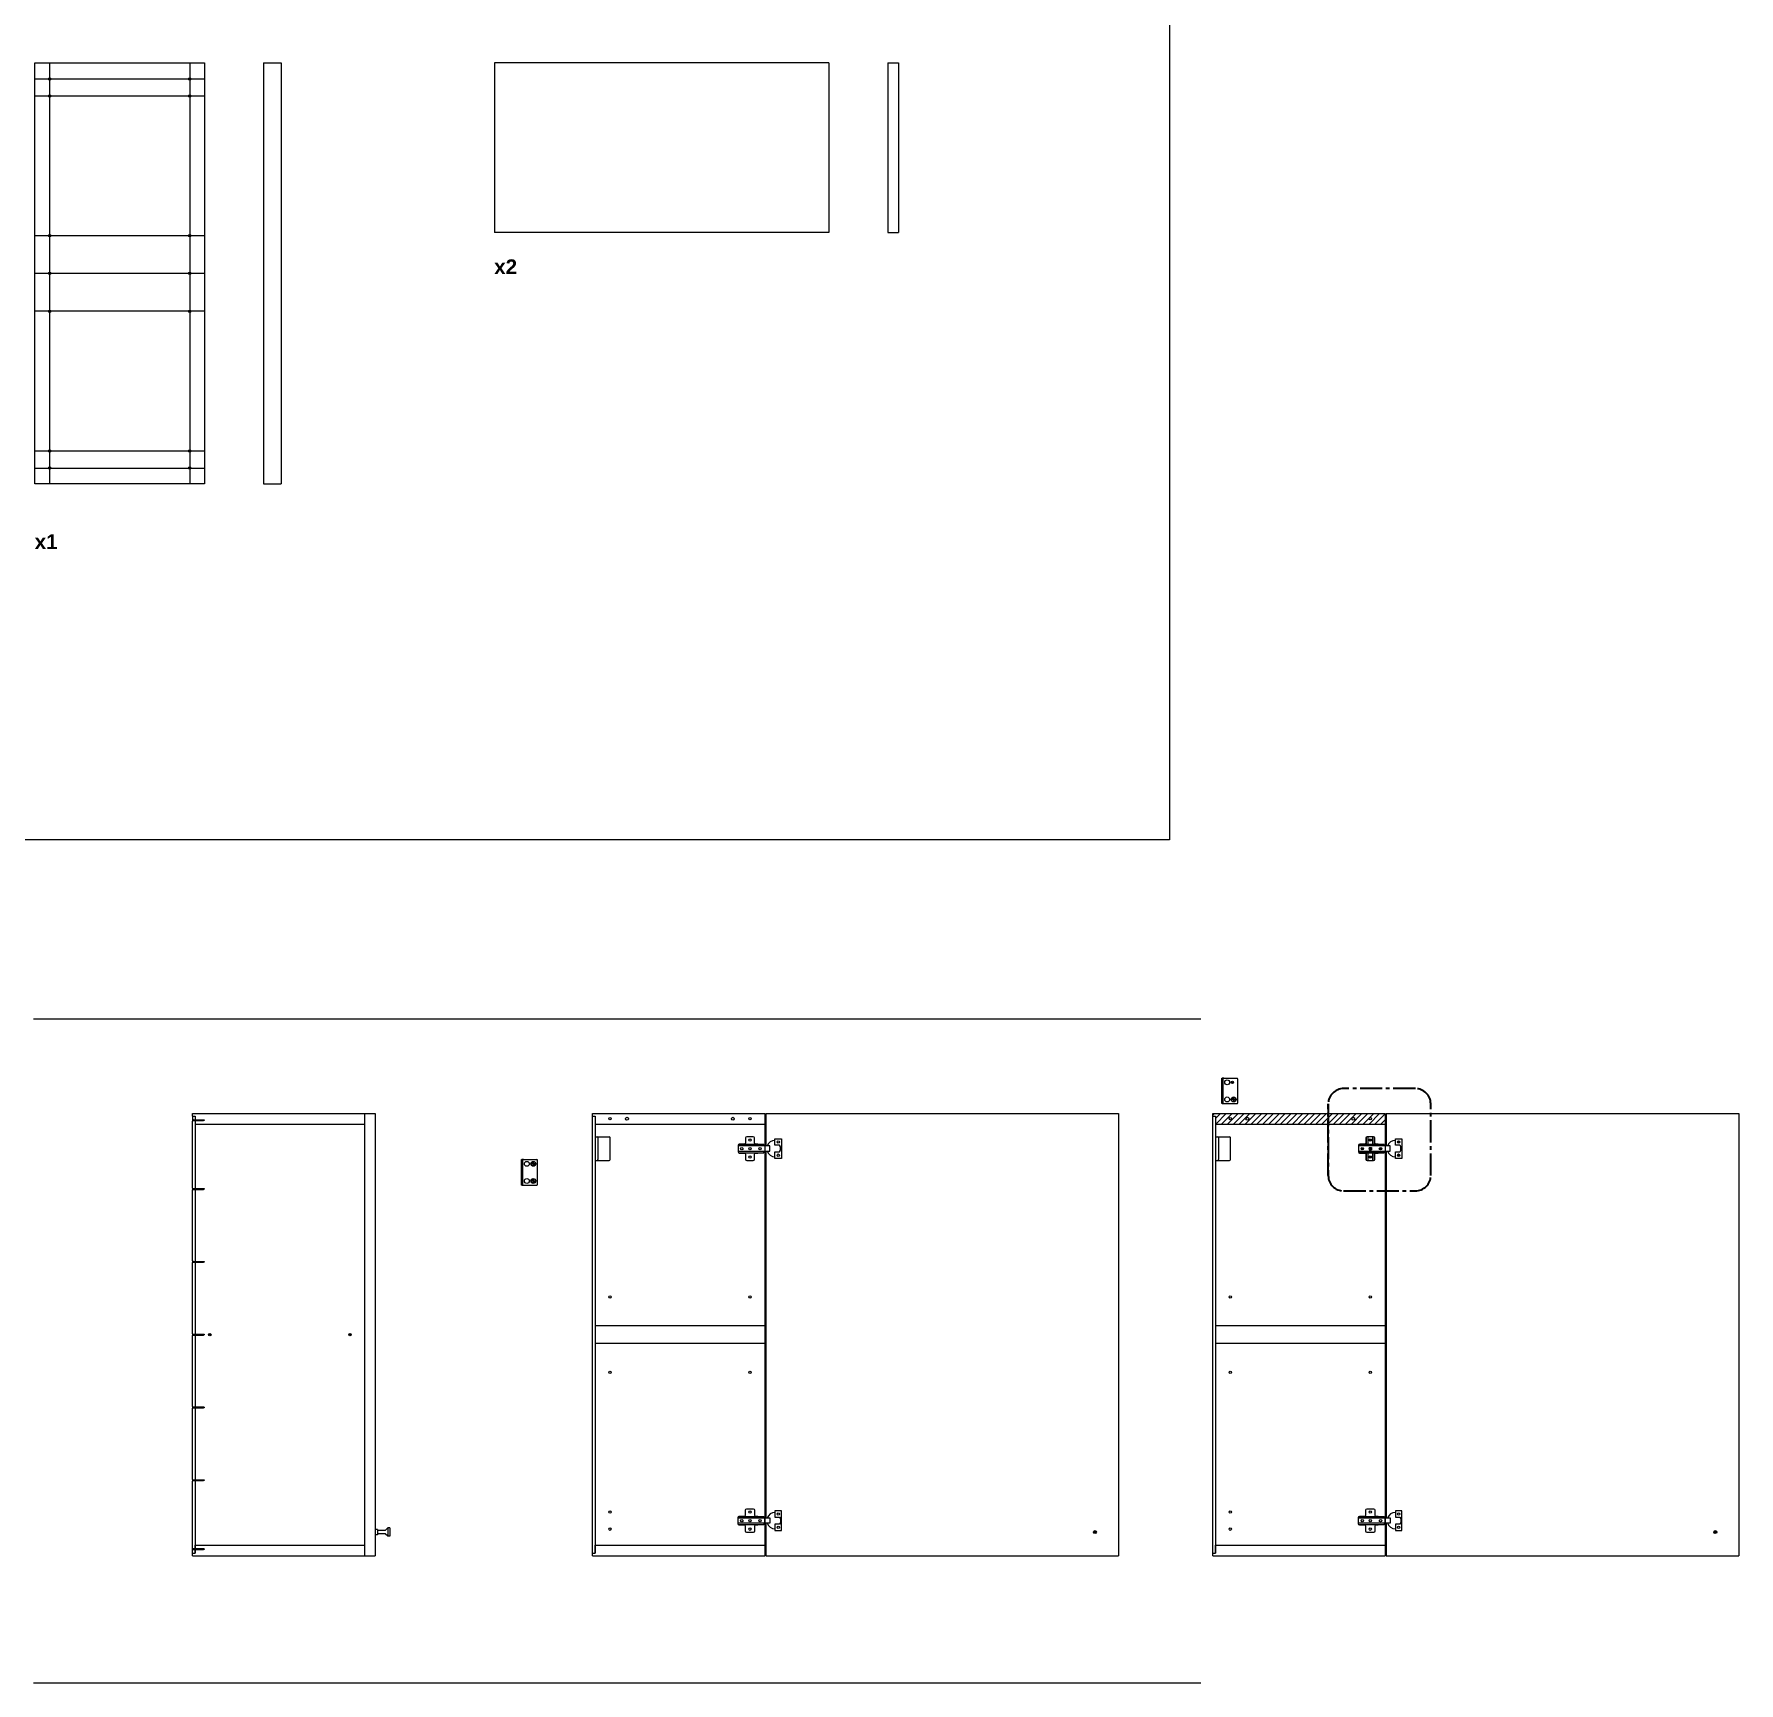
# Model space of a CAD drawing. Header units: centimetres. Extents: x -2268 to 1812, y -1681 to 1458.
# Drawn here: x -286.9 to 2.2, y 131.7 to 411.4 of the extents above; entities that cross this region are included whole.
import ezdxf

# ---------------------------------------------------------------- set-up
doc = ezdxf.new("R2010")
doc.units = ezdxf.units.CM
doc.linetypes.add('CENTER2', pattern=[1.125, 0.75, -0.125, 0.125, -0.125])
doc.layers.get('0').update_dxf_attribs({"color": 5})
for name, color, linetype, lineweight in [('A-FURN_Num_Penna__252_Num_Penna__252_Num_Penna__3_Num_Penna__252_Num_Penna__252_Num_Penna__252_Num_Penna__252_Num_Penna__252_Num_Penna__252_Num_Penna__252_Num_Penna__252_Num_Penna__252_Num_Penna__252_Num_Penna__252_Num_Penna__240', 240, 'Continuous', 18), ('A-FURN_Num_Penna__252_Num_Penna__252_Num_Penna__3_Num_Penna__252_Num_Penna__252_Num_Penna__252_Num_Penna__252_Num_Penna__252_Num_Penna__252_Num_Penna__252_Num_Penna__252_Num_Penna__252_Num_Penna__252_Num_Penna__252_Num_Penna__5', 5, 'Continuous', 18), ('A-FURN_Num_Penna__252_Num_Penna__252_Num_Penna__3_Num_Penna__252_Num_Penna__252_Num_Penna__252_Num_Penna__252_Num_Penna__252_Num_Penna__252_Num_Penna__252_Num_Penna__252_Num_Penna__252_Num_Penna__252_Num_Penna__252_Num_Penna__6', 6, 'Continuous', 18), ('A-FURN_Num_Penna__252_Num_Penna__252_Num_Penna__3_Num_Penna__252_Num_Penna__252_Num_Penna__252_Num_Penna__252_Num_Penna__252_Num_Penna__252_Num_Penna__252_Num_Penna__252_Num_Penna__252_Num_Penna__3_Num_Penna__3_Num_Penna__3', 3, 'Continuous', 18), ('A-FURN_Num_Penna__252_Num_Penna__252_Num_Penna__3_Num_Penna__252_Num_Penna__252_Num_Penna__252_Num_Penna__252_Num_Penna__252_Num_Penna__252_Num_Penna__252_Num_Penna__252_Num_Penna__252_Num_Penna__6_Num_Penna__6_Num_Penna__6', 6, 'Continuous', 18), ('A-FURN_Num_Penna__252_Num_Penna__252_Num_Penna__3_Num_Penna__252_Num_Penna__252_Num_Penna__252_Num_Penna__252_Num_Penna__252_Num_Penna__252_Num_Penna__252_Num_Penna__6_Num_Penna__6_Num_Penna__6_Num_Penna__6_Num_Penna__6', 6, 'Continuous', 18), ('A-SECT A-MCUT', 7, 'Continuous', 35), ('A-SECT-PATT_Num_Penna__6_Num_Penna__6_Num_Penna__6_Num_Penna__6_Num_Penna__6_Num_Penna__6_Num_Penna__6_Num_Penna__6_Num_Penna__6_Num_Penna__6_Num_Penna__6_Num_Penna__3_Num_Penna__3_Num_Penna__3', 3, 'Continuous', 18), ('A-SECT-PATT_Num_Penna__6_Num_Penna__6_Num_Penna__6_Num_Penna__6_Num_Penna__6_Num_Penna__6_Num_Penna__6_Num_Penna__6_Num_Penna__6_Num_Penna__6_Num_Penna__6_Num_Penna__6_Num_Penna__6_Num_Penna__6', 6, 'Continuous', 18), ('INFO_Num_Penna__2_Num_Penna__2_Num_Penna__2_Num_Penna__2_Num_Penna__5', 5, 'Continuous', 18), ('PDF _Geometria_Num_Penna__5', 5, 'Continuous', 18), ('PDF10_Geometry_Num_Penna__7_Num_Penna__7_Num_Penna__7_Num_Penna__7_Num_Penna__7_Num_Penna__7_Num_Penna__7_Num_Penna__6', 6, 'Continuous', 18), ('PDF16_Geometry_Num_Penna__5_Num_Penna__5_Num_Penna__5_Num_Penna__5_Num_Penna__5_Num_Penna__5_Num_Penna__5_Num_Penna__5_Num_Penna__5_Num_Penna__5_Num_Penna__5_Num_Penna__5_Num_Penna__5_Num_Penna__5', 5, 'Continuous', 18), ('PDF16_Geometry_Num_Penna__6_Num_Penna__6_Num_Penna__6_Num_Penna__3_Num_Penna__3_Num_Penna__3_Num_Penna__3_Num_Penna__3_Num_Penna__9_Num_Penna__9_Num_Penna__9_Num_Penna__6_Num_Penna__6_Num_Penna__6', 6, 'Continuous', 18), ('PDF16_Geometry_Num_Penna__6_Num_Penna__6_Num_Penna__6_Num_Penna__3_Num_Penna__3_Num_Penna__3_Num_Penna__3_Num_Penna__3_Num_Penna__9_Num_Penna__9_Num_Penna__9_Num_Penna__9_Num_Penna__9_Num_Penna__9', 9, 'Continuous', 18), ('PDF16_Geometry_Num_Penna__6_Num_Penna__6_Num_Penna__6_Num_Penna__6_Num_Penna__6_Num_Penna__6_Num_Penna__6_Num_Penna__6_Num_Penna__6_Num_Penna__6_Num_Penna__6_Num_Penna__6_Num_Penna__6_Num_Penna__6', 6, 'Continuous', 18), ('PDF22_Geometry_Num_Penna__1_Num_Penna__255_Num_Penna__3_Num_Penna__3_Num_Penna__3', 3, 'Continuous', 18), ('PDF22_Geometry_Num_Penna__1_Num_Penna__255_Num_Penna__3_Num_Penna__3_Num_Penna__6', 6, 'Continuous', 18), ('PDF22_Geometry_Num_Penna__1_Num_Penna__255_Num_Penna__5_Num_Penna__5_Num_Penna__5', 5, 'Continuous', 18), ('PDF22_Geometry_Num_Penna__1_Num_Penna__255_Num_Penna__5_Num_Penna__5_Num_Penna__6', 6, 'Continuous', 18), ('PDF22_Geometry_Num_Penna__7_Num_Penna__7_Num_Penna__6_Num_Penna__6_Num_Penna__6', 6, 'Continuous', 18), ('PDF_Geometry_Num_Penna__7_Num_Penna__7_Num_Penna__3_Num_Penna__3_Num_Penna__3_Num_Penna__3_Num_Penna__3_Num_Penna__3_Num_Penna__6_Num_Penna__6_Num_Penna__6_Num_Penna__6_Num_Penna__6_Num_Penna__6', 6, 'Continuous', 18), ('VITE_Num_Penna__5', 5, 'Continuous', 18)]:
    doc.layers.add(name, color=color, linetype=linetype, lineweight=lineweight)
doc.styles.add('GENERATED_STYLE_2', font='Arial Bold.ttf')

msp = doc.modelspace()

# ---------------------------------------------------------------- hatches: boundary and pattern name
h = msp.add_hatch()
h.set_pattern_fill('JIS_WOOD', color=175)
h.paths.add_polyline_path([(-57.7623, 228.3183), (-86.9623, 228.3183), (-86.9623, 227.8683), (-86.5123, 227.8683), (-86.5123, 226.5183), (-57.7623, 226.5183)])
h.paths.add_polyline_path([(-81.3623, 227.4183, -1), (-80.8623, 227.4183, -1)], flags=16)
h.paths.add_polyline_path([(-84.2123, 227.4183, -1), (-83.8123, 227.4183, -1)], flags=16)
h.paths.add_polyline_path([(-62.9123, 227.4183, -1), (-63.4123, 227.4183, -1)], flags=16)
h.paths.add_polyline_path([(-60.0623, 227.4183, -1), (-60.4623, 227.4183, -1)], flags=16)

# ---------------------------------------------------------------- linework, layer by layer
at = {"layer": 'A-FURN_Num_Penna__252_Num_Penna__252_Num_Penna__3_Num_Penna__252_Num_Penna__252_Num_Penna__252_Num_Penna__252_Num_Penna__252_Num_Penna__252_Num_Penna__252_Num_Penna__252_Num_Penna__252_Num_Penna__252_Num_Penna__252_Num_Penna__240', "color": 240, "linetype": 'Continuous', "lineweight": 18}
for p, q in [((-286.9787, 244.3925), (-88.9776, 244.3925)), ((-286.9787, 131.7411), (-88.9776, 131.7411))]:
    msp.add_line(p, q, dxfattribs=at)
at = {"layer": 'A-FURN_Num_Penna__252_Num_Penna__252_Num_Penna__3_Num_Penna__252_Num_Penna__252_Num_Penna__252_Num_Penna__252_Num_Penna__252_Num_Penna__252_Num_Penna__252_Num_Penna__252_Num_Penna__252_Num_Penna__252_Num_Penna__252_Num_Penna__5', "color": 5, "linetype": 'Continuous', "lineweight": 18}
for p, q in [((-260.0036, 227.3433), (-260.0036, 227.0433)), ((-259.9436, 227.287), (-259.9436, 227.1209)), ((-162.9633, 222.8181), (-162.9633, 221.9184)), ((-57.7623, 222.8181), (-57.7623, 221.9184)), ((-60.4623, 222.5682), (-60.0623, 222.5682)), ((-60.4623, 222.5682), (-60.4623, 222.1682)), ((-60.4623, 222.1682), (-60.0623, 222.1682)), ((-60.0623, 222.5682), (-60.0623, 222.1682)), ((-260.0036, 215.6683), (-260.0036, 215.3683)), ((-259.9436, 215.5906), (-259.9436, 215.4459)), ((-260.0036, 203.3183), (-260.0036, 203.0183)), ((-259.9436, 203.2406), (-259.9436, 203.0959)), ((-260.0036, 190.9683), (-260.0036, 190.6683)), ((-259.9436, 190.8906), (-259.9436, 190.7459)), ((-260.0036, 178.6183), (-260.0036, 178.3183)), ((-259.9436, 178.5406), (-259.9436, 178.3959)), ((-260.0036, 166.2683), (-260.0036, 165.9683)), ((-259.9436, 166.1906), (-259.9436, 166.0459)), ((-162.9633, 158.8185), (-162.9633, 159.7181)), ((-57.7623, 158.8185), (-57.7623, 159.7181)), ((-260.0036, 154.2933), (-260.0036, 154.5933)), ((-259.9436, 154.5156), (-259.9436, 154.3709))]:
    msp.add_line(p, q, dxfattribs=at)
for centre, radius in [((-186.3133, 227.4183), 0.25), ((-168.3633, 227.4183), 0.25), ((-81.1123, 227.4183), 0.25), ((-63.1623, 227.4183), 0.25), ((-257.0536, 190.8183), 0.15), ((-233.3036, 190.8183), 0.15)]:
    msp.add_circle(centre, radius, dxfattribs=at)
at = {"layer": 'A-FURN_Num_Penna__252_Num_Penna__252_Num_Penna__3_Num_Penna__252_Num_Penna__252_Num_Penna__252_Num_Penna__252_Num_Penna__252_Num_Penna__252_Num_Penna__252_Num_Penna__252_Num_Penna__252_Num_Penna__252_Num_Penna__252_Num_Penna__6', "color": 6, "linetype": 'Continuous', "lineweight": 18}
for p, q in [((-260.0036, 227.3433), (-259.9436, 227.3433)), ((-260.0036, 227.0433), (-259.9436, 227.0433)), ((-259.9436, 227.3433), (-259.9436, 227.2656)), ((-259.9436, 227.2656), (-258.11, 227.2656)), ((-259.9436, 227.1209), (-258.11, 227.1209)), ((-259.9436, 227.1209), (-259.9436, 227.0433)), ((-260.0036, 215.6683), (-259.9436, 215.6683)), ((-260.0036, 215.3683), (-259.9436, 215.3683)), ((-259.9436, 215.6683), (-259.9436, 215.5906)), ((-259.9436, 215.5906), (-258.11, 215.5906)), ((-259.9436, 215.4459), (-258.11, 215.4459)), ((-259.9436, 215.4459), (-259.9436, 215.3683)), ((-260.0036, 203.3183), (-259.9436, 203.3183)), ((-260.0036, 203.0183), (-259.9436, 203.0183)), ((-259.9436, 203.3183), (-259.9436, 203.2406)), ((-259.9436, 203.2406), (-258.11, 203.2406)), ((-259.9436, 203.0959), (-258.11, 203.0959)), ((-259.9436, 203.0959), (-259.9436, 203.0183)), ((-260.0036, 190.9683), (-259.9436, 190.9683)), ((-259.9436, 190.9683), (-259.9436, 190.8906)), ((-259.9436, 190.8906), (-258.11, 190.8906)), ((-260.0036, 190.6683), (-259.9436, 190.6683)), ((-259.9436, 190.7459), (-258.11, 190.7459)), ((-259.9436, 190.7459), (-259.9436, 190.6683)), ((-260.0036, 178.6183), (-259.9436, 178.6183)), ((-260.0036, 178.3183), (-259.9436, 178.3183)), ((-259.9436, 178.6183), (-259.9436, 178.5406)), ((-259.9436, 178.5406), (-258.11, 178.5406)), ((-259.9436, 178.3959), (-258.11, 178.3959)), ((-259.9436, 178.3959), (-259.9436, 178.3183)), ((-260.0036, 166.2683), (-259.9436, 166.2683)), ((-260.0036, 165.9683), (-259.9436, 165.9683)), ((-259.9436, 166.2683), (-259.9436, 166.1906)), ((-259.9436, 166.1906), (-258.11, 166.1906)), ((-259.9436, 166.0459), (-258.11, 166.0459)), ((-259.9436, 166.0459), (-259.9436, 165.9683)), ((-260.0036, 154.5933), (-259.9436, 154.5933)), ((-260.0036, 154.2933), (-259.9436, 154.2933)), ((-259.9436, 154.5933), (-259.9436, 154.5156)), ((-259.9436, 154.5156), (-258.11, 154.5156)), ((-259.9436, 154.3709), (-258.11, 154.3709)), ((-259.9436, 154.3709), (-259.9436, 154.2933))]:
    msp.add_line(p, q, dxfattribs=at)
at = {"layer": 'A-FURN_Num_Penna__252_Num_Penna__252_Num_Penna__3_Num_Penna__252_Num_Penna__252_Num_Penna__252_Num_Penna__252_Num_Penna__252_Num_Penna__252_Num_Penna__252_Num_Penna__252_Num_Penna__252_Num_Penna__3_Num_Penna__3_Num_Penna__3', "color": 3, "linetype": 'Continuous', "lineweight": 18}
for p, q in [((-94.3024, 619.9517), (-94.3024, 274.7208)), ((-94.3024, 274.7208), (-498.6033, 274.7208))]:
    msp.add_line(p, q, dxfattribs=at)
at = {"layer": 'A-FURN_Num_Penna__252_Num_Penna__252_Num_Penna__3_Num_Penna__252_Num_Penna__252_Num_Penna__252_Num_Penna__252_Num_Penna__252_Num_Penna__252_Num_Penna__252_Num_Penna__252_Num_Penna__252_Num_Penna__6_Num_Penna__6_Num_Penna__6', "color": 6, "linetype": 'Continuous', "lineweight": 18}
for p, q in [((-286.7144, 406.4953), (-257.9644, 406.4953)), ((-286.7144, 335.0953), (-286.7144, 406.4953)), ((-257.9644, 406.4953), (-257.9644, 335.0953)), ((-142.0978, 406.4953), (-140.2978, 406.4953)), ((-142.0978, 377.7453), (-140.2978, 377.7453)), ((-257.9644, 335.0953), (-286.7144, 335.0953))]:
    msp.add_line(p, q, dxfattribs=at)
at = {"layer": 'A-FURN_Num_Penna__252_Num_Penna__252_Num_Penna__3_Num_Penna__252_Num_Penna__252_Num_Penna__252_Num_Penna__252_Num_Penna__252_Num_Penna__252_Num_Penna__252_Num_Penna__6_Num_Penna__6_Num_Penna__6_Num_Penna__6_Num_Penna__6', "color": 6, "linetype": 'Continuous', "lineweight": 18}
for p, q in [((-152.0978, 406.4953), (-208.7978, 406.4953)), ((-142.0978, 406.4953), (-142.0978, 377.7453)), ((-140.2978, 406.4953), (-140.2978, 377.7453)), ((-152.0978, 377.7453), (-208.7978, 377.7453))]:
    msp.add_line(p, q, dxfattribs=at)
at = {"layer": 'A-SECT A-MCUT', "linetype": 'CENTER2', "ltscale": 5}
msp.add_lwpolyline([(-67.3921, 217.7892, 0.41421356), (-64.7869, 215.1841), (-52.6296, 215.1841, 0.41421356), (-50.0244, 217.7892), (-50.0244, 229.9466, 0.41421356), (-52.6296, 232.5517), (-64.7869, 232.5517, 0.41421356), (-67.3921, 229.9466), (-67.3921, 217.7892), (-67.3921, 229.9466)], format="xyb", dxfattribs=at)
at = {"layer": 'A-SECT-PATT_Num_Penna__6_Num_Penna__6_Num_Penna__6_Num_Penna__6_Num_Penna__6_Num_Penna__6_Num_Penna__6_Num_Penna__6_Num_Penna__6_Num_Penna__6_Num_Penna__6_Num_Penna__3_Num_Penna__3_Num_Penna__3', "color": 3, "linetype": 'Continuous', "lineweight": 18}
for p, q in [((-284.2144, 406.4953), (-284.2144, 335.0953)), ((-260.4644, 406.4953), (-260.4644, 335.0953))]:
    msp.add_line(p, q, dxfattribs=at)
at = {"layer": 'A-SECT-PATT_Num_Penna__6_Num_Penna__6_Num_Penna__6_Num_Penna__6_Num_Penna__6_Num_Penna__6_Num_Penna__6_Num_Penna__6_Num_Penna__6_Num_Penna__6_Num_Penna__6_Num_Penna__6_Num_Penna__6_Num_Penna__6', "color": 6, "linetype": 'Continuous', "lineweight": 18}
for p, q in [((-260.0036, 227.8683), (-260.0036, 227.3433)), ((-259.5536, 227.8683), (-259.5536, 227.2656)), ((-259.5536, 227.1209), (-259.5536, 215.5906)), ((-191.7133, 227.8683), (-191.7133, 153.7683)), ((-86.5123, 227.8683), (-86.5123, 153.7683)), ((-259.5536, 215.4459), (-259.5536, 203.2406)), ((-259.5536, 203.0959), (-259.5536, 190.8906)), ((-259.5536, 190.7459), (-259.5536, 178.5406)), ((-259.5536, 178.3959), (-259.5536, 166.1906)), ((-259.5536, 166.0459), (-259.5536, 154.5156)), ((-259.5536, 154.3709), (-259.5536, 153.7683))]:
    msp.add_line(p, q, dxfattribs=at)
at = {"layer": 'INFO_Num_Penna__2_Num_Penna__2_Num_Penna__2_Num_Penna__2_Num_Penna__5', "color": 5, "linetype": 'Continuous', "lineweight": 18}
for p, q in [((-85.4564, 229.987), (-85.4564, 234.3201)), ((-85.4564, 234.3201), (-85.4062, 234.3201)), ((-85.1172, 234.3201), (-85.4062, 234.3201)), ((-85.4062, 234.3201), (-85.4062, 229.987)), ((-85.2576, 234.1681), (-85.2576, 230.139)), ((-85.1172, 234.3201), (-82.8639, 234.3201)), ((-82.7236, 230.139), (-82.7236, 234.1681)), ((-83.6753, 233.6166), (-83.7728, 233.6166)), ((-83.7728, 233.6166), (-83.7728, 233.5865)), ((-83.6753, 233.5865), (-83.7728, 233.5865)), ((-83.6753, 233.6166), (-83.6753, 233.7141)), ((-83.6753, 233.7141), (-83.6452, 233.7141)), ((-83.6753, 233.5865), (-83.6753, 233.489)), ((-83.6452, 233.489), (-83.6753, 233.489)), ((-83.6452, 233.6166), (-83.6452, 233.7141)), ((-83.6452, 233.6166), (-83.5476, 233.6166)), ((-83.6452, 233.5865), (-83.5476, 233.5865)), ((-83.6452, 233.5865), (-83.6452, 233.489)), ((-83.5476, 233.5865), (-83.5476, 233.6166)), ((-85.4062, 229.987), (-85.4564, 229.987)), ((-85.4062, 229.987), (-85.1172, 229.987)), ((-85.1172, 229.987), (-82.8639, 229.987)), ((-83.4757, 230.7328), (-83.6785, 230.7328)), ((-83.6785, 230.7328), (-83.6785, 230.6703)), ((-83.4757, 230.6703), (-83.6785, 230.6703)), ((-83.4757, 230.7328), (-83.4757, 230.9356)), ((-83.4757, 230.9356), (-83.4132, 230.9356)), ((-83.4757, 230.6703), (-83.4757, 230.4675)), ((-83.4132, 230.4675), (-83.4757, 230.4675)), ((-83.4132, 230.7328), (-83.4132, 230.9356)), ((-83.4132, 230.7328), (-83.2104, 230.7328)), ((-83.4132, 230.6703), (-83.2104, 230.6703)), ((-83.4132, 230.6703), (-83.4132, 230.4675)), ((-83.2104, 230.6703), (-83.2104, 230.7328)), ((-191.7133, 224.3686), (-189.3201, 224.3686)), ((-191.2337, 224.2283), (-191.2337, 220.5089)), ((-189.1905, 220.5089), (-189.1905, 224.2283)), ((-86.5123, 224.3686), (-84.1191, 224.3686)), ((-86.0327, 224.2283), (-86.0327, 220.5089)), ((-83.9895, 220.5089), (-83.9895, 224.2283)), ((-60.2773, 223.8333), (-60.3749, 223.8333)), ((-60.3749, 223.8333), (-60.3749, 223.8032)), ((-60.2773, 223.8032), (-60.3749, 223.8032)), ((-60.2773, 223.8333), (-60.2773, 223.9308)), ((-60.2773, 223.9308), (-60.2473, 223.9308)), ((-60.2773, 223.8032), (-60.2773, 223.7057)), ((-60.2473, 223.7057), (-60.2773, 223.7057)), ((-60.2473, 223.8333), (-60.2473, 223.9308)), ((-60.2473, 223.8333), (-60.1497, 223.8333)), ((-60.2473, 223.8032), (-60.1497, 223.8032)), ((-60.2473, 223.8032), (-60.2473, 223.7057)), ((-60.1497, 223.8032), (-60.1497, 223.8333)), ((-55.4789, 223.5012), (-55.5764, 223.5012)), ((-55.5764, 223.5012), (-55.5764, 223.4711)), ((-55.4789, 223.4711), (-55.5764, 223.4711)), ((-55.4789, 223.5012), (-55.4789, 223.5987)), ((-55.4789, 223.5987), (-55.4488, 223.5987)), ((-55.4789, 223.4711), (-55.4789, 223.3736)), ((-55.4488, 223.3736), (-55.4789, 223.3736)), ((-55.4488, 223.5012), (-55.4488, 223.5987)), ((-55.4488, 223.5012), (-55.3513, 223.5012)), ((-55.4488, 223.4711), (-55.3513, 223.4711)), ((-55.4488, 223.4711), (-55.4488, 223.3736)), ((-55.3513, 223.4711), (-55.3513, 223.5012)), ((-204.2078, 216.1655), (-204.2078, 220.4985)), ((-204.2078, 220.4985), (-204.1576, 220.4985)), ((-203.8686, 220.4985), (-204.1576, 220.4985)), ((-204.1576, 220.4985), (-204.1576, 216.1655)), ((-204.009, 220.3465), (-204.009, 216.3174)), ((-203.8686, 220.4985), (-201.6153, 220.4985)), ((-202.2271, 219.8112), (-202.4299, 219.8112)), ((-202.4299, 219.8112), (-202.4299, 219.7487)), ((-202.2271, 219.7487), (-202.4299, 219.7487)), ((-202.2271, 219.8112), (-202.2271, 220.014)), ((-202.2271, 220.014), (-202.1646, 220.014)), ((-202.2271, 219.7487), (-202.2271, 219.5459)), ((-202.1646, 219.8112), (-202.1646, 220.014)), ((-202.1646, 219.8112), (-201.9618, 219.8112)), ((-202.1646, 219.7487), (-201.9618, 219.7487)), ((-202.1646, 219.7487), (-202.1646, 219.5459)), ((-201.9618, 219.7487), (-201.9618, 219.8112)), ((-201.4749, 216.3174), (-201.4749, 220.3465)), ((-191.7133, 220.3686), (-189.3201, 220.3686)), ((-86.5123, 220.3686), (-84.1191, 220.3686)), ((-61.6532, 222.3833), (-61.7508, 222.3833)), ((-61.7508, 222.3833), (-61.7508, 222.3532)), ((-61.6532, 222.3532), (-61.7508, 222.3532)), ((-61.6532, 222.3833), (-61.6532, 222.4808)), ((-61.6532, 222.4808), (-61.6232, 222.4808)), ((-61.6532, 222.3532), (-61.6532, 222.2557)), ((-61.6232, 222.2557), (-61.6532, 222.2557)), ((-61.6232, 222.3833), (-61.6232, 222.4808)), ((-61.6232, 222.3833), (-61.5256, 222.3833)), ((-61.6232, 222.3532), (-61.5256, 222.3532)), ((-61.6232, 222.3532), (-61.6232, 222.2557)), ((-61.5256, 222.3532), (-61.5256, 222.3833)), ((-60.2773, 222.3833), (-60.3749, 222.3833)), ((-60.3749, 222.3833), (-60.3749, 222.3532)), ((-60.2773, 222.3532), (-60.3749, 222.3532)), ((-60.2773, 220.9333), (-60.3749, 220.9333)), ((-60.3749, 220.9333), (-60.3749, 220.9032)), ((-60.2773, 220.9032), (-60.3749, 220.9032)), ((-60.2773, 222.3833), (-60.2773, 222.4808)), ((-60.2773, 222.4808), (-60.2473, 222.4808)), ((-60.2773, 222.3532), (-60.2773, 222.2557)), ((-60.2473, 222.2557), (-60.2773, 222.2557)), ((-60.2773, 220.9333), (-60.2773, 221.0308)), ((-60.2773, 221.0308), (-60.2473, 221.0308)), ((-60.2773, 220.9032), (-60.2773, 220.8057)), ((-60.2473, 220.8057), (-60.2773, 220.8057)), ((-60.2473, 222.3833), (-60.2473, 222.4808)), ((-60.2473, 222.3833), (-60.1497, 222.3833)), ((-60.2473, 222.3532), (-60.1497, 222.3532)), ((-60.2473, 222.3532), (-60.2473, 222.2557)), ((-60.2473, 220.9333), (-60.2473, 221.0308)), ((-60.2473, 220.9333), (-60.1497, 220.9333)), ((-60.2473, 220.9032), (-60.1497, 220.9032)), ((-60.2473, 220.9032), (-60.2473, 220.8057)), ((-60.1497, 222.3532), (-60.1497, 222.3833)), ((-60.1497, 220.9032), (-60.1497, 220.9333)), ((-58.5522, 222.3833), (-58.6497, 222.3833)), ((-58.6497, 222.3833), (-58.6497, 222.3532)), ((-58.5522, 222.3532), (-58.6497, 222.3532)), ((-58.5522, 222.3833), (-58.5522, 222.4808)), ((-58.5522, 222.4808), (-58.5221, 222.4808)), ((-58.5522, 222.3532), (-58.5522, 222.2557)), ((-58.5221, 222.2557), (-58.5522, 222.2557)), ((-58.5221, 222.3833), (-58.5221, 222.4808)), ((-58.5221, 222.3833), (-58.4245, 222.3833)), ((-58.5221, 222.3532), (-58.4245, 222.3532)), ((-58.5221, 222.3532), (-58.5221, 222.2557)), ((-58.4245, 222.3532), (-58.4245, 222.3833)), ((-55.4789, 221.2653), (-55.5764, 221.2653)), ((-55.5764, 221.2653), (-55.5764, 221.2353)), ((-55.4789, 221.2353), (-55.5764, 221.2353)), ((-55.4789, 221.2653), (-55.4789, 221.3629)), ((-55.4789, 221.3629), (-55.4488, 221.3629)), ((-55.4789, 221.2353), (-55.4789, 221.1377)), ((-55.4488, 221.1377), (-55.4789, 221.1377)), ((-55.4488, 221.2653), (-55.4488, 221.3629)), ((-55.4488, 221.2653), (-55.3513, 221.2653)), ((-55.4488, 221.2353), (-55.3513, 221.2353)), ((-55.4488, 221.2353), (-55.4488, 221.1377)), ((-55.3513, 221.2353), (-55.3513, 221.2653)), ((-202.2271, 216.9112), (-202.4299, 216.9112)), ((-202.4299, 216.9112), (-202.4299, 216.8487)), ((-202.2271, 216.8487), (-202.4299, 216.8487)), ((-202.1646, 219.5459), (-202.2271, 219.5459)), ((-202.2271, 216.9112), (-202.2271, 217.114)), ((-202.2271, 217.114), (-202.1646, 217.114)), ((-202.2271, 216.8487), (-202.2271, 216.6459)), ((-202.1646, 216.9112), (-202.1646, 217.114)), ((-202.1646, 216.9112), (-201.9618, 216.9112)), ((-202.1646, 216.8487), (-201.9618, 216.8487)), ((-202.1646, 216.8487), (-202.1646, 216.6459)), ((-201.9618, 216.8487), (-201.9618, 216.9112)), ((-204.1576, 216.1655), (-204.2078, 216.1655)), ((-204.1576, 216.1655), (-203.8686, 216.1655)), ((-203.8686, 216.1655), (-201.6153, 216.1655)), ((-202.1646, 216.6459), (-202.2271, 216.6459))]:
    msp.add_line(p, q, dxfattribs=at)
for centre, radius in [((-84.5403, 233.6016), 0.4158), ((-83.6602, 233.6016), 0.2), ((-83.6602, 233.6016), 0.1816), ((-84.5403, 230.7016), 0.4158), ((-83.4445, 230.7016), 0.4158), ((-83.4445, 230.7015), 0.3815), ((-83.4445, 230.7016), 0.3776), ((-60.2623, 223.8183), 0.1816), ((-55.4638, 223.4862), 0.1816), ((-203.2917, 219.78), 0.4158), ((-202.1959, 219.78), 0.4158), ((-202.1959, 219.7799), 0.3815), ((-202.1959, 219.78), 0.3776), ((-61.6382, 222.3682), 0.1816), ((-60.2623, 222.3682), 0.1816), ((-60.2623, 220.9183), 0.1816), ((-58.5371, 222.3682), 0.1816), ((-55.4638, 221.2503), 0.1816), ((-203.2917, 216.88), 0.4158), ((-202.1959, 216.88), 0.4158), ((-202.1959, 216.8799), 0.3815), ((-202.1959, 216.88), 0.3776)]:
    msp.add_circle(centre, radius, dxfattribs=at)
for centre, radius, start, end in [((-85.1039, 234.1669), 0.1537, 94.974101, 179.561687), ((-82.8773, 234.1669), 0.1537, 0.438313, 85.025899), ((-85.1039, 230.1402), 0.1537, 180.438313, 265.025899), ((-82.8773, 230.1402), 0.1537, 274.974101, 359.561687), ((-191.3756, 224.2272), 0.1419, 0.438313, 85.025899), ((-189.3324, 224.2272), 0.1419, 0.438313, 85.025899), ((-86.1746, 224.2272), 0.1419, 0.438313, 85.025899), ((-84.1314, 224.2272), 0.1419, 0.438313, 85.025899), ((-203.8553, 220.3453), 0.1537, 94.974101, 179.561687), ((-201.6287, 220.3453), 0.1537, 0.438313, 85.025899), ((-191.3756, 220.51), 0.1419, 274.974101, 359.561687), ((-189.3324, 220.51), 0.1419, 274.974101, 359.561687), ((-86.1746, 220.51), 0.1419, 274.974101, 359.561687), ((-84.1314, 220.51), 0.1419, 274.974101, 359.561687), ((-203.8553, 216.3186), 0.1537, 180.438313, 265.025899), ((-201.6287, 216.3186), 0.1537, 274.974101, 359.561687)]:
    msp.add_arc(centre, radius, start, end, dxfattribs=at)
at = {"layer": 'PDF _Geometria_Num_Penna__5', "color": 5, "linetype": 'Continuous', "lineweight": 18, "flags": 128}
for points in [[(-164.1138, 223.0668), (-164.1138, 223.1197), (-164.5118, 223.1197, -0.41421356), (-164.7118, 223.3197), (-164.7118, 224.1686, 0.41421356), (-164.9118, 224.3686), (-166.0147, 224.3686, 0.41421356), (-166.2147, 224.1686), (-166.2147, 223.3197, -0.41421356), (-166.4147, 223.1197), (-167.2636, 223.1197, 0.41421356), (-167.4636, 222.9197), (-167.4636, 221.8168, 0.41421356), (-167.2636, 221.6168), (-166.4147, 221.6168, -0.41421356), (-166.2147, 221.4168), (-166.2147, 220.5679, 0.41421356), (-166.0147, 220.3679), (-164.9118, 220.3679, 0.41421356), (-164.7118, 220.5679), (-164.7118, 221.4168, -0.41421356), (-164.5118, 221.6168), (-164.1138, 221.6168), (-164.1138, 221.6697)], [(-58.9128, 223.0668), (-58.9128, 223.1197), (-59.3108, 223.1197, -0.41421356), (-59.5108, 223.3197), (-59.5108, 224.1686, 0.41421356), (-59.7108, 224.3686), (-60.8137, 224.3686, 0.41421356), (-61.0137, 224.1686), (-61.0137, 223.3197, -0.41421356), (-61.2137, 223.1197), (-62.0626, 223.1197, 0.41421356), (-62.2626, 222.9197), (-62.2626, 221.8168, 0.41421356), (-62.0626, 221.6168), (-61.2137, 221.6168, -0.41421356), (-61.0137, 221.4168), (-61.0137, 220.5679, 0.41421356), (-60.8137, 220.3679), (-59.7108, 220.3679, 0.41421356), (-59.5108, 220.5679), (-59.5108, 221.4168, -0.41421356), (-59.3108, 221.6168), (-58.9128, 221.6168), (-58.9128, 221.6697)], [(-54.9016, 224.0405), (-54.9016, 220.696), (-56.0182, 220.696), (-56.0182, 221.7914), (-55.272, 221.7914, 0.19715392), (-55.0815, 222.0719)], [(-55.0815, 222.6646, 0.19487427), (-55.272, 222.9451), (-56.0182, 222.9451), (-56.0182, 224.0405), (-54.9016, 224.0405)], [(-164.1138, 158.5697), (-164.1138, 158.5168), (-164.5118, 158.5168, 0.41421356), (-164.7118, 158.3168), (-164.7118, 157.4679, -0.41421356), (-164.9118, 157.2679), (-166.0147, 157.2679, -0.41421356), (-166.2147, 157.4679), (-166.2147, 158.3168, 0.41421356), (-166.4147, 158.5168), (-167.2636, 158.5168, -0.41421356), (-167.4636, 158.7168), (-167.4636, 159.8197, -0.41421356), (-167.2636, 160.0197), (-166.4147, 160.0197, 0.41421356), (-166.2147, 160.2197), (-166.2147, 161.0686, -0.41421356), (-166.0147, 161.2686), (-164.9118, 161.2686, -0.41421356), (-164.7118, 161.0686), (-164.7118, 160.2197, 0.41421356), (-164.5118, 160.0197), (-164.1138, 160.0197), (-164.1138, 159.9668)], [(-58.9128, 158.5697), (-58.9128, 158.5168), (-59.3108, 158.5168, 0.41421356), (-59.5108, 158.3168), (-59.5108, 157.4679, -0.41421356), (-59.7108, 157.2679), (-60.8137, 157.2679, -0.41421356), (-61.0137, 157.4679), (-61.0137, 158.3168, 0.41421356), (-61.2137, 158.5168), (-62.0626, 158.5168, -0.41421356), (-62.2626, 158.7168), (-62.2626, 159.8197, -0.41421356), (-62.0626, 160.0197), (-61.2137, 160.0197, 0.41421356), (-61.0137, 160.2197), (-61.0137, 161.0686, -0.41421356), (-60.8137, 161.2686), (-59.7108, 161.2686, -0.41421356), (-59.5108, 161.0686), (-59.5108, 160.2197, 0.41421356), (-59.3108, 160.0197), (-58.9128, 160.0197), (-58.9128, 159.9668)]]:
    msp.add_lwpolyline(points, format="xyb", dxfattribs=at)
for points in [[(-167.4636, 221.9184), (-163.1137, 221.9184), (-162.1135, 221.9184), (-162.1135, 222.8181), (-163.1137, 222.8181), (-167.4636, 222.8181)], [(-163.1137, 223.0668), (-167.3991, 223.0668)], [(-163.1137, 222.8181), (-163.1137, 223.0668)], [(-160.1026, 224.0405), (-160.1026, 220.696), (-161.2192, 220.696), (-161.2192, 221.7914), (-160.473, 221.7914), (-160.2825, 222.0719), (-160.2825, 222.3682), (-160.2825, 222.6646)], [(-160.2825, 222.6646), (-160.473, 222.9451), (-161.2192, 222.9451), (-161.2192, 224.0405), (-160.1026, 224.0405)], [(-57.9127, 222.8681), (-62.2626, 222.8681)], [(-62.2626, 221.9184), (-57.9127, 221.9184), (-56.9125, 221.9184), (-56.9125, 222.8181), (-57.9127, 222.8181), (-62.2626, 222.8181)], [(-57.9127, 223.0668), (-62.1982, 223.0668)], [(-60.9608, 224.3041), (-60.9608, 223.0668)], [(-60.7121, 224.3686), (-60.7121, 223.0668)], [(-59.8125, 223.0668), (-59.8125, 224.3686)], [(-59.5638, 223.0668), (-59.5638, 224.3041)], [(-57.9127, 222.8181), (-57.9127, 223.0668)], [(-55.0815, 222.0719), (-55.0815, 222.3682), (-55.0815, 222.6646)], [(-167.3992, 221.6697), (-163.1137, 221.6697), (-163.1137, 221.9184)], [(-62.2626, 221.8684), (-57.9127, 221.8684)], [(-62.1982, 221.6697), (-60.9608, 221.6697)], [(-60.9608, 221.6697), (-57.9127, 221.6697), (-57.9127, 221.9184)], [(-60.9608, 221.6697), (-60.9608, 220.4324)], [(-60.7121, 221.6697), (-60.7121, 220.3679)], [(-59.8125, 220.3679), (-59.8125, 221.6697)], [(-59.5638, 220.4324), (-59.5638, 221.6697)], [(-167.4636, 159.7181), (-163.1137, 159.7181), (-162.1135, 159.7181), (-162.1135, 158.8185), (-163.1137, 158.8185), (-167.4636, 158.8185)], [(-167.3992, 159.9668), (-163.1137, 159.9668), (-163.1137, 159.7181)], [(-160.1026, 157.596), (-160.1026, 160.9405), (-161.2192, 160.9405), (-161.2192, 159.8451), (-160.473, 159.8451), (-160.2825, 159.5646), (-160.2825, 159.2683), (-160.2825, 158.9719)], [(-62.2626, 159.7181), (-57.9127, 159.7181), (-56.9125, 159.7181), (-56.9125, 158.8185), (-57.9127, 158.8185), (-62.2626, 158.8185)], [(-62.1982, 159.9668), (-57.9127, 159.9668), (-57.9127, 159.7181)], [(-54.9016, 157.596), (-54.9016, 160.9405), (-56.0182, 160.9405), (-56.0182, 159.8451), (-55.272, 159.8451), (-55.0815, 159.5646), (-55.0815, 159.2683), (-55.0815, 158.9719)], [(-163.1137, 158.5697), (-167.3991, 158.5697)], [(-163.1137, 158.8185), (-163.1137, 158.5697)], [(-160.2825, 158.9719), (-160.473, 158.6914), (-161.2192, 158.6914), (-161.2192, 157.596), (-160.1026, 157.596)], [(-57.9127, 158.5697), (-62.1982, 158.5697)], [(-57.9127, 158.8185), (-57.9127, 158.5697)], [(-55.0815, 158.9719), (-55.272, 158.6914), (-56.0182, 158.6914), (-56.0182, 157.596), (-54.9016, 157.596)]]:
    msp.add_lwpolyline(points, dxfattribs=at)
at = {"layer": 'PDF _Geometria_Num_Penna__5', "color": 5, "linetype": 'Continuous', "lineweight": 18}
for centre, radius, start, end in [((-161.2219, 222.3709), 1.3944, 90.001281, 161.159518), ((-56.0209, 222.3709), 1.3944, 90.001281, 161.159518), ((-161.2219, 222.3707), 1.3942, 198.835553, 270.003648), ((-56.0209, 222.3707), 1.3942, 198.835553, 270.003648), ((-161.2219, 159.2659), 1.3942, 89.996352, 161.164447), ((-56.0209, 159.2659), 1.3942, 89.996352, 161.164447), ((-161.2219, 159.2656), 1.3944, 198.840482, 269.998719), ((-56.0209, 159.2656), 1.3944, 198.840482, 269.998719)]:
    msp.add_arc(centre, radius, start, end, dxfattribs=at)
at = {"layer": 'PDF10_Geometry_Num_Penna__7_Num_Penna__7_Num_Penna__7_Num_Penna__7_Num_Penna__7_Num_Penna__7_Num_Penna__7_Num_Penna__6', "color": 6, "linetype": 'Continuous', "lineweight": 18, "flags": 128}
for points in [[(-258.11, 227.2656), (-257.9436, 227.1933)], [(-257.9436, 227.1933), (-258.11, 227.1209)], [(-258.11, 215.5906), (-257.9436, 215.5183)], [(-257.9436, 215.5183), (-258.11, 215.4459)], [(-258.11, 203.2406), (-257.9436, 203.1683)], [(-257.9436, 203.1683), (-258.11, 203.0959)], [(-258.11, 190.8906), (-257.9436, 190.8183)], [(-257.9436, 190.8183), (-258.11, 190.7459)], [(-258.11, 178.5406), (-257.9436, 178.4683)], [(-257.9436, 178.4683), (-258.11, 178.3959)], [(-258.11, 166.1906), (-257.9436, 166.1183)], [(-257.9436, 166.1183), (-258.11, 166.0459)], [(-258.11, 154.5156), (-257.9436, 154.4433)], [(-257.9436, 154.4433), (-258.11, 154.3709)]]:
    msp.add_lwpolyline(points, dxfattribs=at)
at = {"layer": 'PDF16_Geometry_Num_Penna__5_Num_Penna__5_Num_Penna__5_Num_Penna__5_Num_Penna__5_Num_Penna__5_Num_Penna__5_Num_Penna__5_Num_Penna__5_Num_Penna__5_Num_Penna__5_Num_Penna__5_Num_Penna__5_Num_Penna__5', "color": 5, "linetype": 'Continuous', "lineweight": 18}
for p, q in [((-228.6382, 157.7661), (-229.0036, 157.7661)), ((-229.0036, 157.7661), (-229.0036, 156.8705)), ((-228.6382, 156.8705), (-229.0036, 156.8705)), ((-228.6382, 157.7661), (-228.6382, 156.8705)), ((-227.3308, 157.6176), (-228.4897, 157.6176)), ((-227.3308, 157.0189), (-228.4897, 157.0189)), ((-226.8948, 158.0183), (-227.3308, 157.6176)), ((-226.8948, 156.6183), (-227.3308, 157.0189)), ((-226.5036, 158.0183), (-226.8948, 158.0183)), ((-226.8948, 158.0183), (-226.8948, 156.6183)), ((-226.5036, 156.6183), (-226.8948, 156.6183)), ((-226.5036, 158.0183), (-226.5036, 156.6183))]:
    msp.add_line(p, q, dxfattribs=at)
for centre, start, end in [((-228.4897, 157.7661), 180, 270), ((-228.4897, 156.8705), 90, 180)]:
    msp.add_arc(centre, 0.1485, start, end, dxfattribs=at)
at = {"layer": 'PDF16_Geometry_Num_Penna__6_Num_Penna__6_Num_Penna__6_Num_Penna__3_Num_Penna__3_Num_Penna__3_Num_Penna__3_Num_Penna__3_Num_Penna__9_Num_Penna__9_Num_Penna__9_Num_Penna__6_Num_Penna__6_Num_Penna__6', "color": 6, "linetype": 'Continuous', "lineweight": 18}
for p, q in [((-247.9644, 406.4953), (-244.9644, 406.4953)), ((-247.9644, 335.0953), (-244.9644, 335.0953))]:
    msp.add_line(p, q, dxfattribs=at)
at = {"layer": 'PDF16_Geometry_Num_Penna__6_Num_Penna__6_Num_Penna__6_Num_Penna__3_Num_Penna__3_Num_Penna__3_Num_Penna__3_Num_Penna__3_Num_Penna__9_Num_Penna__9_Num_Penna__9_Num_Penna__9_Num_Penna__9_Num_Penna__9', "color": 9, "linetype": 'Continuous', "lineweight": 18}
for p, q in [((-286.7144, 403.7953), (-257.9644, 403.7953)), ((-286.7144, 400.8953), (-257.9644, 400.8953)), ((-286.7144, 340.6953), (-257.9644, 340.6953)), ((-286.7144, 337.7953), (-257.9644, 337.7953))]:
    msp.add_line(p, q, dxfattribs=at)
at = {"layer": 'PDF16_Geometry_Num_Penna__6_Num_Penna__6_Num_Penna__6_Num_Penna__6_Num_Penna__6_Num_Penna__6_Num_Penna__6_Num_Penna__6_Num_Penna__6_Num_Penna__6_Num_Penna__6_Num_Penna__6_Num_Penna__6_Num_Penna__6', "color": 6, "linetype": 'Continuous', "lineweight": 18}
for p, q in [((-208.7978, 406.4953), (-208.7978, 377.7453)), ((-152.0978, 406.4953), (-152.0978, 377.7453)), ((-260.0036, 227.8683), (-260.0036, 228.3183)), ((-260.0036, 228.3183), (-229.0036, 228.3183)), ((-260.0036, 227.8683), (-259.5536, 227.8683)), ((-260.0036, 215.6683), (-260.0036, 227.0433)), ((-259.5536, 226.5183), (-230.8036, 226.5183)), ((-230.8036, 228.3183), (-230.8036, 153.3183)), ((-229.0036, 228.3183), (-229.0036, 153.3183)), ((-192.1633, 153.7683), (-192.1633, 228.3183)), ((-192.1633, 228.3183), (-162.9633, 228.3183)), ((-192.1633, 227.8683), (-192.1633, 228.3183)), ((-192.1633, 227.8683), (-191.7133, 227.8683)), ((-191.7133, 226.5183), (-162.9633, 226.5183)), ((-162.9633, 228.3183), (-162.9633, 222.8181)), ((-162.7633, 228.3183), (-102.9633, 228.3183)), ((-162.7633, 228.3183), (-162.7633, 222.8181)), ((-162.7633, 228.3183), (-161.1633, 228.3183)), ((-102.9633, 228.3183), (-102.9633, 153.3183)), ((-86.9623, 153.7683), (-86.9623, 228.3183)), ((-86.9623, 228.3183), (-57.7623, 228.3183)), ((-86.9623, 227.8683), (-86.9623, 228.3183)), ((-86.9623, 227.8683), (-86.5123, 227.8683)), ((-86.5123, 226.5183), (-57.7623, 226.5183)), ((-57.7623, 228.3183), (-57.7623, 222.8181)), ((-57.5623, 228.3183), (2.2377, 228.3183)), ((-57.5623, 228.3183), (-57.5623, 222.8181)), ((-57.5623, 228.3183), (-55.9623, 228.3183)), ((2.2377, 228.3183), (2.2377, 153.3183)), ((-162.9633, 221.9184), (-162.9633, 153.3183)), ((-162.7633, 221.9184), (-162.7633, 159.7181)), ((-57.7623, 221.9184), (-57.7623, 153.3183)), ((-57.5623, 221.9184), (-57.5623, 159.7181)), ((-260.0036, 203.3183), (-260.0036, 215.3683)), ((-260.0036, 190.9683), (-260.0036, 203.0183)), ((-260.0036, 178.6183), (-260.0036, 190.6683)), ((-260.0036, 166.2683), (-260.0036, 178.3183)), ((-260.0036, 154.5933), (-260.0036, 165.9683)), ((-162.7633, 158.8185), (-162.7633, 153.3183)), ((-57.5623, 158.8185), (-57.5623, 153.3183)), ((-260.0036, 153.7683), (-260.0036, 154.2933)), ((-260.0036, 153.3183), (-260.0036, 153.7683)), ((-260.0036, 153.7683), (-259.5536, 153.7683)), ((-260.0036, 153.3183), (-229.0036, 153.3183)), ((-259.5536, 155.1183), (-230.8036, 155.1183)), ((-259.5536, 154.5156), (-259.5536, 155.1183)), ((-259.5536, 153.7683), (-259.5536, 154.3709)), ((-192.1633, 153.3183), (-192.1633, 153.7683)), ((-192.1633, 153.7683), (-191.7133, 153.7683)), ((-192.1633, 153.3183), (-162.9633, 153.3183)), ((-191.7133, 155.1183), (-162.9633, 155.1183)), ((-191.7133, 153.7683), (-191.7133, 155.1183)), ((-162.7633, 153.3183), (-102.9633, 153.3183)), ((-162.7633, 153.3183), (-161.1633, 153.3183)), ((-86.9623, 153.3183), (-86.9623, 153.7683)), ((-86.9623, 153.7683), (-86.5123, 153.7683)), ((-86.9623, 153.3183), (-57.7623, 153.3183)), ((-86.5123, 155.1183), (-57.7623, 155.1183)), ((-86.5123, 153.7683), (-86.5123, 155.1183)), ((-57.5623, 153.3183), (2.2377, 153.3183)), ((-57.5623, 153.3183), (-55.9623, 153.3183))]:
    msp.add_line(p, q, dxfattribs=at)
at = {"layer": 'PDF22_Geometry_Num_Penna__1_Num_Penna__255_Num_Penna__3_Num_Penna__3_Num_Penna__3', "color": 3, "linetype": 'Continuous', "lineweight": 18}
for p, q in [((-257.9644, 377.1953), (-286.7144, 377.1953)), ((-257.9644, 370.7953), (-286.7144, 370.7953)), ((-257.9644, 364.3953), (-286.7144, 364.3953))]:
    msp.add_line(p, q, dxfattribs=at)
at = {"layer": 'PDF22_Geometry_Num_Penna__1_Num_Penna__255_Num_Penna__3_Num_Penna__3_Num_Penna__6', "color": 6, "linetype": 'Continuous', "lineweight": 18}
for p, q in [((-162.9633, 192.3183), (-191.7133, 192.3183)), ((-57.7623, 192.3183), (-86.5123, 192.3183)), ((-162.9633, 189.3183), (-191.7133, 189.3183)), ((-57.7623, 189.3183), (-86.5123, 189.3183))]:
    msp.add_line(p, q, dxfattribs=at)
at = {"layer": 'PDF22_Geometry_Num_Penna__1_Num_Penna__255_Num_Penna__5_Num_Penna__5_Num_Penna__5', "color": 5, "linetype": 'Continuous', "lineweight": 18}
for centre in [(-284.2144, 403.7953), (-260.4644, 403.7953), (-284.2144, 400.8953), (-260.4644, 400.8953), (-284.2144, 377.1953), (-260.4644, 377.1953), (-284.2144, 370.7953), (-260.4644, 370.7953), (-284.2144, 364.3953), (-260.4644, 364.3953), (-284.2144, 340.6953), (-260.4644, 340.6953), (-284.2144, 337.7953), (-260.4644, 337.7953), (-189.2133, 227.4183), (-165.4633, 227.4183), (-84.0123, 227.4183), (-60.2623, 227.4183), (-165.4633, 223.8183), (-160.6648, 223.4862), (-60.2623, 223.8183), (-55.4638, 223.4862), (-166.8392, 222.3682), (-165.4633, 222.3682), (-165.4633, 220.9183), (-163.7381, 222.3682), (-160.6648, 221.2503), (-61.6382, 222.3682), (-60.2623, 220.9183), (-58.5371, 222.3682), (-55.4638, 221.2503), (-189.2133, 197.2183), (-165.4633, 197.2183), (-84.0123, 197.2183), (-60.2623, 197.2183), (-189.2133, 184.4183), (-165.4633, 184.4183), (-84.0123, 184.4183), (-60.2623, 184.4183), (-189.2133, 160.7183), (-166.8392, 159.2683), (-165.4633, 160.7183), (-165.4633, 159.2683), (-163.7381, 159.2683), (-160.6648, 160.3862), (-84.0123, 160.7183), (-61.6382, 159.2683), (-60.2623, 160.7183), (-60.2623, 159.2683), (-58.5371, 159.2683), (-55.4638, 160.3862), (-189.2133, 157.8183), (-165.4633, 157.8183), (-160.6648, 158.1504), (-84.0123, 157.8183), (-60.2623, 157.8183), (-55.4638, 158.1504)]:
    msp.add_circle(centre, 0.2, dxfattribs=at)
at = {"layer": 'PDF22_Geometry_Num_Penna__1_Num_Penna__255_Num_Penna__5_Num_Penna__5_Num_Penna__6', "color": 6, "linetype": 'Continuous', "lineweight": 18}
for centre in [(-257.0536, 190.8183), (-233.3036, 190.8183)]:
    msp.add_circle(centre, 0.2, dxfattribs=at)
at = {"layer": 'PDF_Geometry_Num_Penna__7_Num_Penna__7_Num_Penna__3_Num_Penna__3_Num_Penna__3_Num_Penna__3_Num_Penna__3_Num_Penna__3_Num_Penna__6_Num_Penna__6_Num_Penna__6_Num_Penna__6_Num_Penna__6_Num_Penna__6', "color": 6, "linetype": 'Continuous', "lineweight": 18}
for p, q in [((-247.9644, 406.4953), (-247.9644, 335.0953)), ((-244.9644, 406.4953), (-244.9644, 335.0953))]:
    msp.add_line(p, q, dxfattribs=at)
at = {"layer": 'VITE_Num_Penna__5', "color": 5, "linetype": 'Continuous', "lineweight": 18}
for p, q in [((-107.0078, 157.3543), (-107.1086, 157.3543)), ((-107.1086, 157.3543), (-107.1086, 157.2823)), ((-107.1086, 157.2823), (-107.0078, 157.2823)), ((-107.0078, 157.3543), (-107.0078, 157.4623)), ((-107.0078, 157.4623), (-106.9646, 157.4623)), ((-107.0078, 157.1743), (-107.0078, 157.2823)), ((-106.9286, 157.1743), (-107.0078, 157.1743)), ((-106.9646, 157.4623), (-106.9286, 157.4623)), ((-106.9286, 157.4623), (-106.9286, 157.3543)), ((-106.8206, 157.3543), (-106.9286, 157.3543)), ((-106.9286, 157.2823), (-106.9286, 157.1743)), ((-106.9286, 157.2823), (-106.8206, 157.2823)), ((-106.8206, 157.3183), (-106.8206, 157.3543)), ((-106.8206, 157.2823), (-106.8206, 157.3363)), ((-1.8068, 157.3543), (-1.9076, 157.3543)), ((-1.9076, 157.3543), (-1.9076, 157.2823)), ((-1.9076, 157.2823), (-1.8068, 157.2823)), ((-1.8068, 157.3543), (-1.8068, 157.4623)), ((-1.8068, 157.4623), (-1.7636, 157.4623)), ((-1.8068, 157.1743), (-1.8068, 157.2823)), ((-1.7276, 157.1743), (-1.8068, 157.1743)), ((-1.7636, 157.4623), (-1.7276, 157.4623)), ((-1.7276, 157.4623), (-1.7276, 157.3543)), ((-1.6196, 157.3543), (-1.7276, 157.3543)), ((-1.7276, 157.2823), (-1.7276, 157.1743)), ((-1.7276, 157.2823), (-1.6196, 157.2823)), ((-1.6196, 157.3183), (-1.6196, 157.3543)), ((-1.6196, 157.2823), (-1.6196, 157.3363))]:
    msp.add_line(p, q, dxfattribs=at)
for centre in [(-106.9646, 157.3183), (-1.7636, 157.3183)]:
    msp.add_circle(centre, 0.25, dxfattribs=at)

# ---------------------------------------------------------------- texts
at = {"layer": 'PDF22_Geometry_Num_Penna__7_Num_Penna__7_Num_Penna__6_Num_Penna__6_Num_Penna__6', "color": 6, "linetype": 'Continuous', "lineweight": 18, "char_height": 2.5, "attachment_point": 2, "style": 'GENERATED_STYLE_2'}
for s, insert in [('\\A1;x2', (-206.8909, 373.185)), ('\\A1;x1', (-284.8076, 326.5553))]:
    msp.add_mtext(s, dxfattribs=dict(at, insert=insert))

doc.saveas('drawing.dxf')
